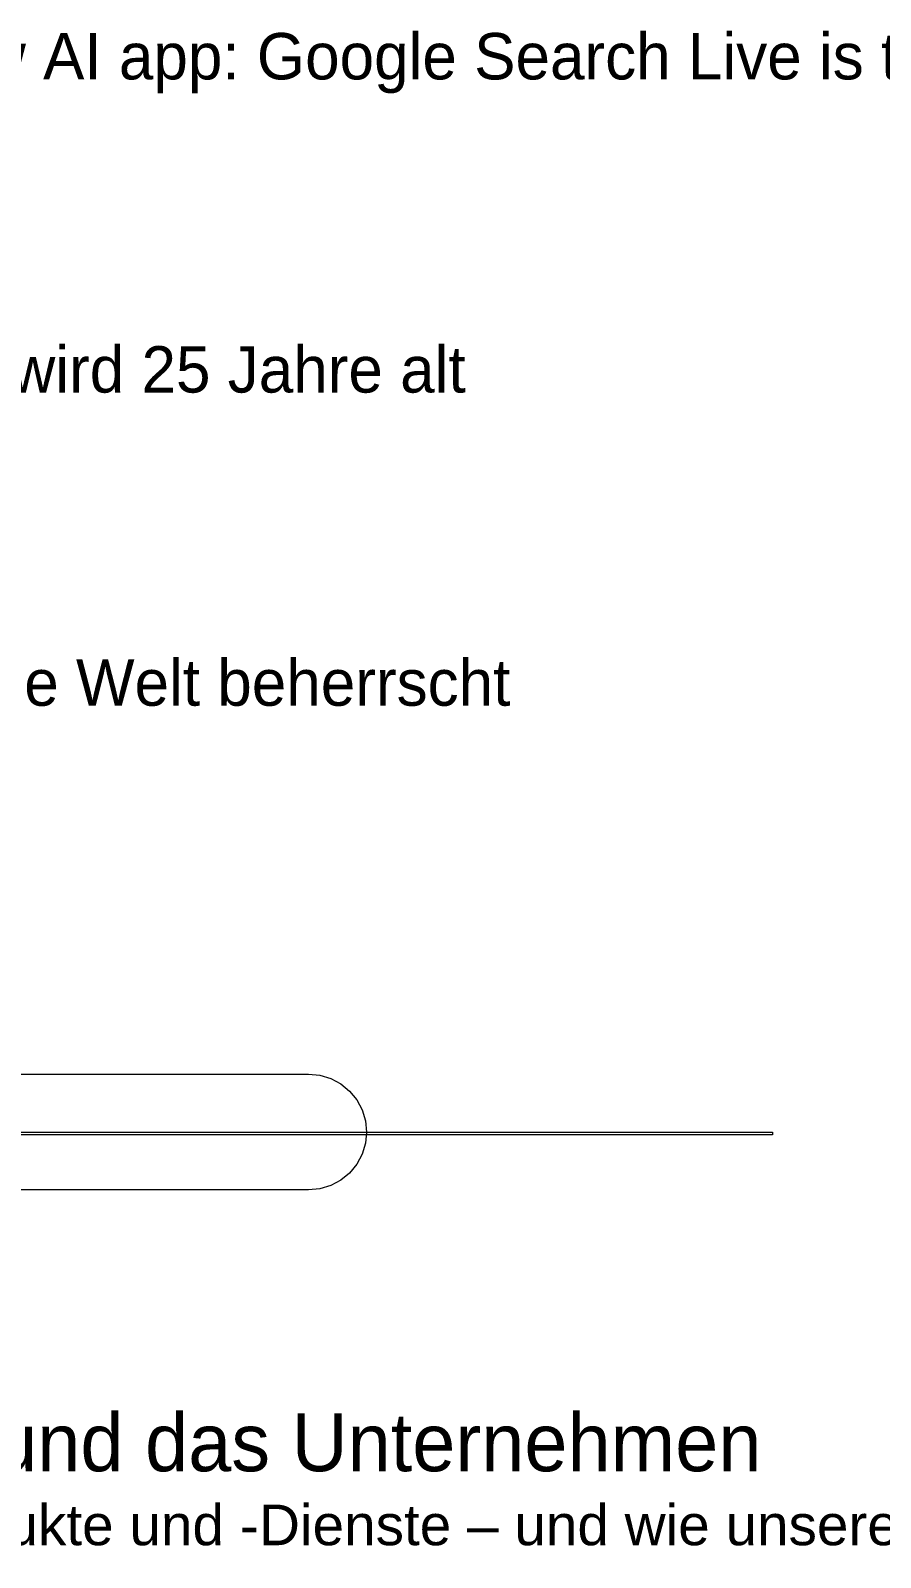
# Model space of a CAD drawing. Extents: x 0 to 1280, y 0 to 2486.
# Drawn here: x 486 to 779, y 735 to 1261 of the extents above; entities that cross this region are included whole.
import ezdxf

# ---------------------------------------------------------------- set-up
doc = ezdxf.new("R2010")
doc.units = 0
doc.layers.get('0').update_dxf_attribs({"lineweight": 0})
doc.styles.add('Arial', font='Arial.ttf')
doc.styles.add('Google Sans', font='Google Sans.ttf')

msp = doc.modelspace()

# ---------------------------------------------------------------- linework, layer by layer
at = {"true_color": 0x28292a}
msp.add_lwpolyline([(250, 901.6), (582, 901.6), (582, 901.6), (585.9, 901.22), (589.65, 900.08), (593.11, 898.23), (596.14, 895.74), (598.63, 892.71), (600.48, 889.25), (601.62, 885.5), (602, 881.6), (602, 881.6), (602, 881.6), (601.62, 877.7), (600.48, 873.95), (598.63, 870.49), (596.14, 867.46), (593.11, 864.97), (589.65, 863.12), (585.9, 861.98), (582, 861.6), (250, 861.6)], dxfattribs=at)
at = {"true_color": 0x444746}
msp.add_lwpolyline([(90, 881.6), (742, 881.6), (742, 880.6), (90, 880.6), (90, 881.6)], dxfattribs=at)

# ---------------------------------------------------------------- texts
at = {"true_color": 0x99c3ff, "style": 'Google Sans'}
for s, height, p in [("Google's incredible new AI app: Google Search Live is the AI ...", 16, (258, 1244.6)), ('Suchmaschine Google wird 25 Jahre alt', 16, (258, 1136.6)), ('Warum Google heute die Welt beherrscht', 16, (258, 1028.6)), ('Unsere Produkte, Technologien und das Unternehmen', 20, (90, 764.6))]:
    msp.add_text(s, height=height, dxfattribs=at).set_placement(p)
at = {"true_color": 0xbfbfbf, "style": 'Arial'}
msp.add_text(': Unsere innovativen KI‑Produkte und ‑Dienste – und wie unsere Technologien', height=14, dxfattribs=at).set_placement((227.67, 739.1))

doc.saveas('drawing.dxf')
